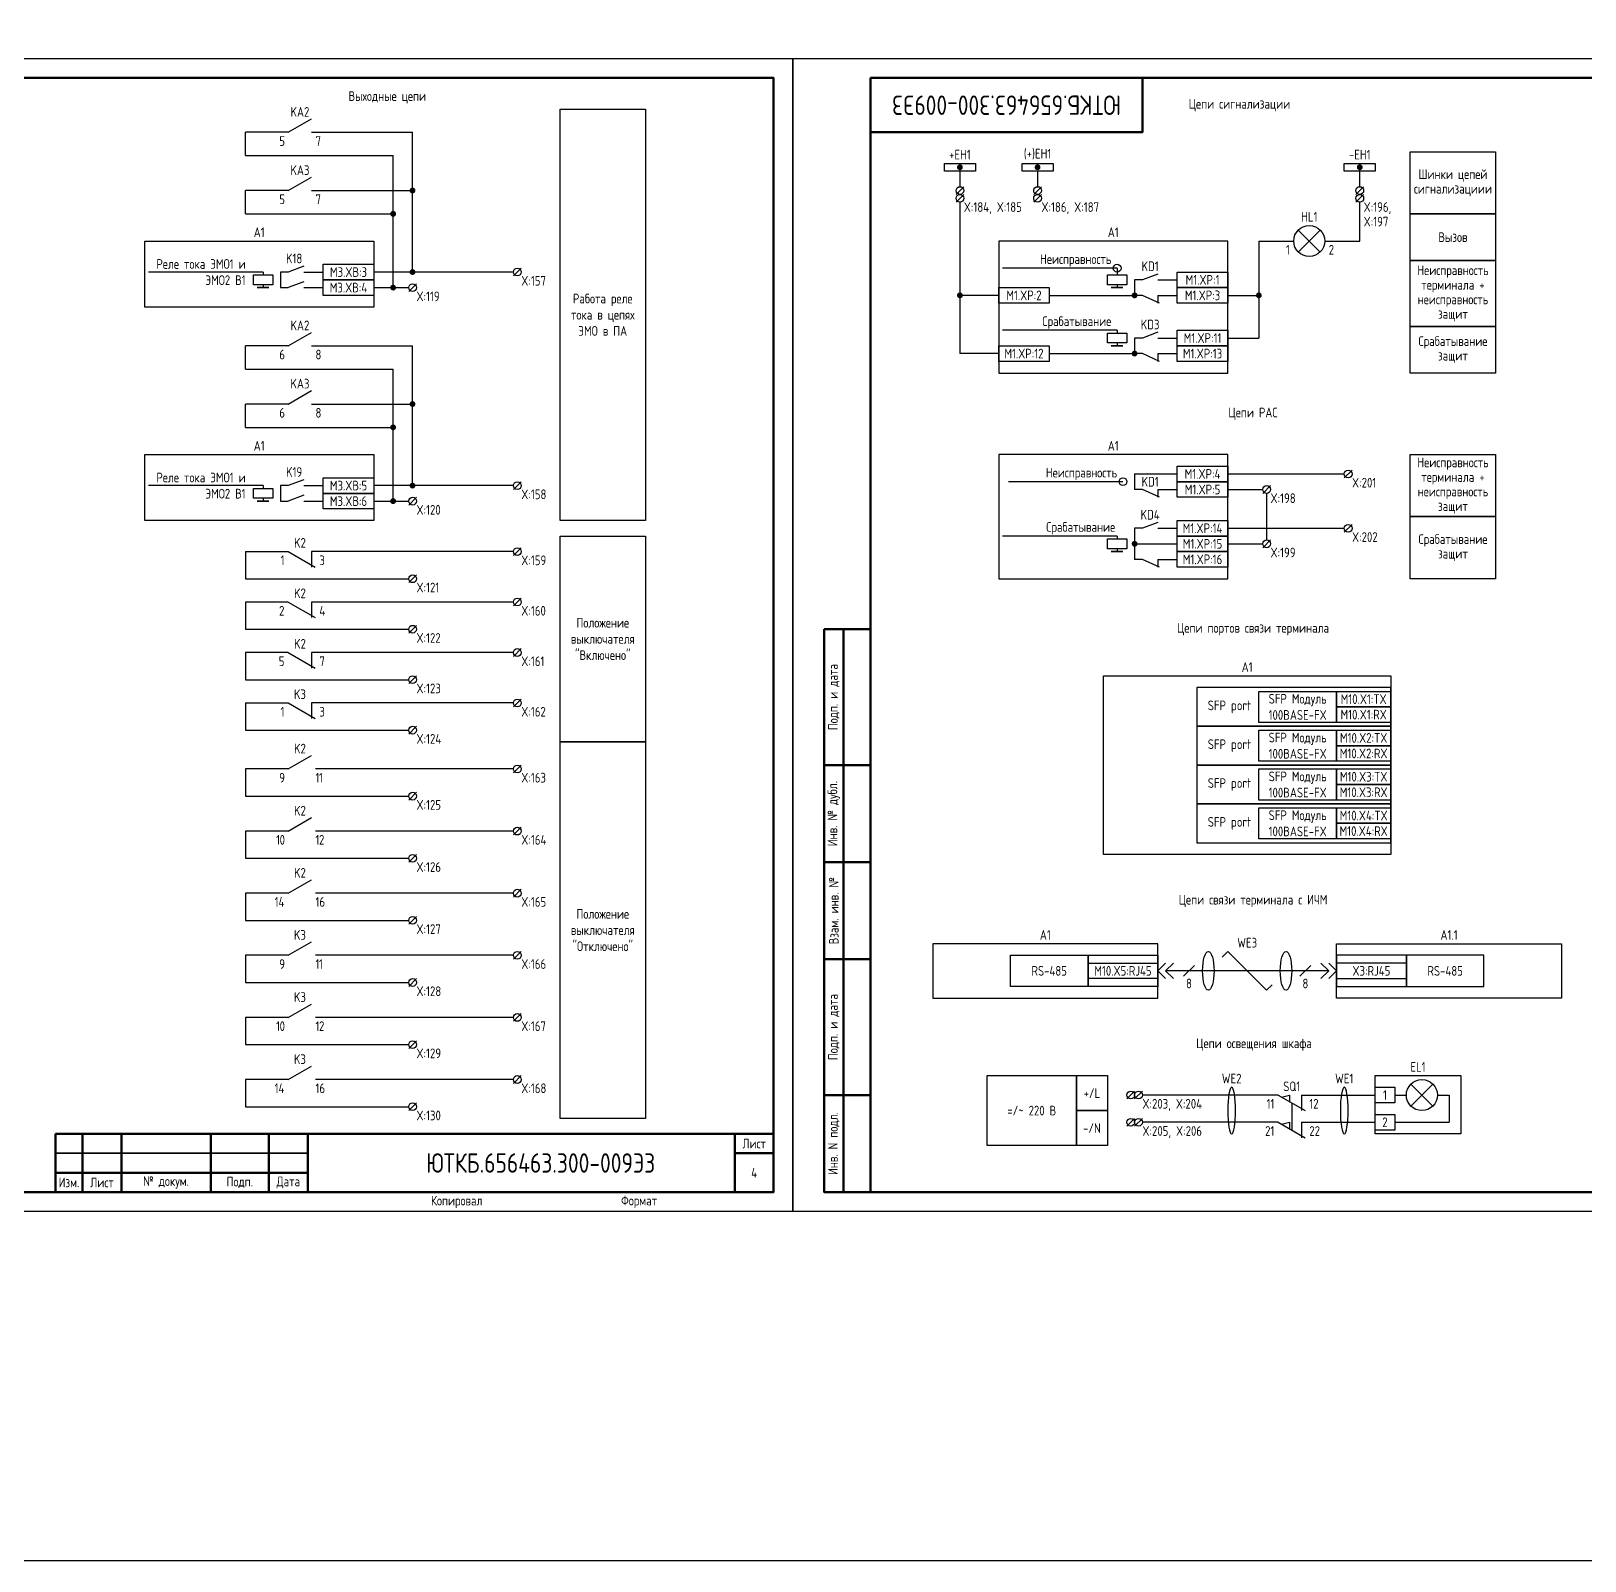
# Model space of a CAD drawing. Header units: millimetres. Extents: x -936 to 3453, y -90 to 618.
# Drawn here: x 1483.7 to 1884, y -90 to 304.1 of the extents above; entities that cross this region are included whole.
import ezdxf

# ---------------------------------------------------------------- set-up
doc = ezdxf.new("R2010")
doc.units = ezdxf.units.MM
doc.styles.add('Gost_type_A', font='GOST_0.TTF')

# ---------------------------------------------------------------- blocks, each defined once
blk = doc.blocks.new('Формат_А3')
blk.add_lwpolyline([(-420, 297), (0, 297), (0, 0), (-420, 0)], close=True)
at = {"lineweight": 50}
blk.add_lwpolyline([(-400, 292), (-5, 292), (-5, 5), (-400, 5)], close=True, dxfattribs=at)
blk = doc.blocks.new('Штамп малый нижний')
at = {"lineweight": 50}
for points in [[(-185, 15), (-178, 15), (-178, 5), (-185, 5)], [(-178, 15), (-168, 15), (-168, 5), (-178, 5)], [(-168, 15), (-145, 15), (-145, 5), (-168, 5)], [(-145, 15), (-130, 15), (-130, 5), (-145, 5)], [(-130, 15), (-120, 15), (-120, 5), (-130, 5)], [(-120, 15), (-10, 15), (-10, 0), (-120, 0)], [(-10, 15), (0, 15), (0, 10), (-10, 10)], [(-10, 10), (0, 10), (0, 0), (-10, 0)], [(-185, 5), (-178, 5), (-178, 0), (-185, 0)], [(-178, 5), (-168, 5), (-168, 0), (-178, 0)], [(-168, 5), (-145, 5), (-145, 0), (-168, 0)], [(-145, 5), (-130, 5), (-130, 0), (-145, 0)], [(-130, 5), (-120, 5), (-120, 0), (-130, 0)]]:
    blk.add_lwpolyline(points, close=True, dxfattribs=at)
for points in [[(-185, 15), (-178, 15), (-178, 10), (-185, 10)], [(-178, 15), (-168, 15), (-168, 10), (-178, 10)], [(-168, 15), (-145, 15), (-145, 10), (-168, 10)], [(-145, 15), (-130, 15), (-130, 10), (-145, 10)], [(-130, 15), (-120, 15), (-120, 10), (-130, 10)], [(-185, 10), (-178, 10), (-178, 5), (-185, 5)], [(-178, 10), (-168, 10), (-168, 5), (-178, 5)], [(-168, 10), (-145, 10), (-145, 5), (-168, 5)], [(-145, 10), (-130, 10), (-130, 5), (-145, 5)], [(-130, 10), (-120, 10), (-120, 5), (-130, 5)]]:
    blk.add_lwpolyline(points, close=True)
at = {"char_height": 2.5, "style": 'Gost_type_A'}
for s, insert, width, attachment_point in [('Лист', (-5, 12.5), 10, 5), ('№ докум.', (-156.5, 2.5), 23, 5), ('Дата', (-125, 2.5), 10, 5), ('Изм.', (-181.5, 2.5), 7, 5), ('Лист', (-173, 2.5), 10, 5), ('Подп.', (-137.5, 2.5), 15, 5), ('Копировал', (-75, -2.53), 13.1202, 6), ('Формат', (-30, -2.53), 13.1202, 6)]:
    blk.add_mtext(s, dxfattribs=dict(at, insert=insert, width=width, attachment_point=attachment_point))
blk = doc.blocks.new('Штамп угловой верхний')
at = {"lineweight": 50}
blk.add_lwpolyline([(0, 0), (70, 0), (70, -14), (0, -14)], close=True, dxfattribs=at)
blk = doc.blocks.new('Штамп левый нижний')
at = {"lineweight": 50}
for points in [[(-12, 145), (-7, 145), (-7, 110), (-12, 110)], [(-7, 145), (0, 145), (0, 110), (-7, 110)], [(-12, 110), (-7, 110), (-7, 85), (-12, 85)], [(-7, 110), (0, 110), (0, 85), (-7, 85)], [(-12, 85), (-7, 85), (-7, 60), (-12, 60)], [(-7, 85), (0, 85), (0, 60), (-7, 60)], [(-12, 60), (-7, 60), (-7, 25), (-12, 25)], [(-7, 60), (0, 60), (0, 25), (-7, 25)], [(-12, 25), (-7, 25), (-7, 0), (-12, 0)], [(-7, 25), (0, 25), (0, 0), (-7, 0)]]:
    blk.add_lwpolyline(points, close=True, dxfattribs=at)
at = {"char_height": 2.5, "attachment_point": 5, "rotation": 90, "style": 'Gost_type_A'}
for s, insert, width in [('Подп. и дата', (-9.5, 127.5), 35), ('Инв. № дубл.', (-9.5, 97.5), 25), ('Взам. инв. №', (-9.5, 72.5), 25), ('Подп. и дата', (-9.5, 42.5), 35), ('Инв. N подл.', (-9.5, 12.5), 25)]:
    blk.add_mtext(s, dxfattribs=dict(at, insert=insert, width=width))
blk = doc.blocks.new('POINT')
at = {"const_width": 0.75}
blk.add_lwpolyline([(-0.375, 0, 1), (0.375, 0, 1)], format="xyb", close=True, dxfattribs=at)
blk = doc.blocks.new('Шинка')
blk.add_lwpolyline([(-4, 1), (4, 1), (4, -1), (-4, -1)], close=True)
blk.add_blockref('POINT', (0, 0))

msp = doc.modelspace()

# ---------------------------------------------------------------- linework, layer by layer
for p, q in [((1550, 278), (1556, 281.46)), ((1550, 278), (1539, 278)), ((1539, 272), (1539, 278)), ((1556, 278), (1582, 278)), ((1581.99, 242), (1582, 278)), ((1539, 272), (1577, 272)), ((1577, 238), (1577, 272)), ((1723, 269), (1723, 264)), ((1826, 264), (1826, 269)), ((1550, 263), (1556, 266.46)), ((1743, 268), (1743, 264)), ((1550, 263), (1539, 263)), ((1539, 257), (1539, 263)), ((1556, 263), (1582, 263)), ((1724, 264), (1722, 262)), ((1724, 262), (1722, 260)), ((1744, 264), (1742, 262)), ((1744, 262), (1742, 260)), ((1827, 264), (1825, 262)), ((1827, 262), (1825, 260)), ((1826, 261.99), (1826, 262)), ((1826, 261.99), (1826, 262)), ((1539, 257), (1577, 257)), ((1723, 260), (1723, 221)), ((1826, 250), (1826, 260)), ((1810.17, 252.83), (1815.83, 247.17)), ((1815.83, 252.83), (1810.17, 247.17)), ((1800, 250), (1809, 250)), ((1800, 250), (1800, 225)), ((1817, 250), (1826, 250)), ((1543.5, 242), (1514, 242)), ((1543.5, 242), (1543.5, 241.25)), ((1608, 242), (1572, 242)), ((1610.01, 243), (1608.01, 241)), ((1763.5, 243), (1734, 243)), ((1763.5, 243), (1763.5, 241.25)), ((1543.5, 238.75), (1543.5, 238)), ((1572, 238), (1581, 238)), ((1583.01, 239), (1581.01, 237)), ((1763.5, 238.75), (1763.5, 238)), ((1733, 236), (1723, 236)), ((1774, 236), (1774, 234)), ((1792, 236), (1800, 236)), ((1550, 223), (1556, 226.46)), ((1763.5, 227), (1734, 227)), ((1763.5, 227), (1763.5, 226.25)), ((1792, 225), (1800, 225)), ((1550, 223), (1539, 223)), ((1539, 217), (1539, 223)), ((1556, 223), (1582, 223)), ((1581.99, 187), (1582, 223)), ((1733, 221), (1723, 221)), ((1763.5, 223.75), (1763.5, 223)), ((1774, 221), (1774, 219)), ((1539, 217), (1577, 217)), ((1577, 183), (1577, 217)), ((1550, 208), (1556, 211.46)), ((1550, 208), (1539, 208)), ((1539, 202), (1539, 208)), ((1556, 208), (1582, 208)), ((1539, 202), (1577, 202)), ((1768, 190), (1768, 186)), ((1792, 190), (1822, 190)), ((1824.01, 191), (1822.01, 189)), ((1543.5, 187), (1514, 187)), ((1543.5, 187), (1543.5, 186.25)), ((1608, 187), (1572, 187)), ((1610.01, 188), (1608.01, 186)), ((1765, 188), (1735.5, 188)), ((1774, 186), (1774, 184)), ((1792, 186), (1801, 186)), ((1803, 187), (1801, 185)), ((1802, 185), (1802, 173)), ((1543.5, 183.75), (1543.5, 183)), ((1572, 183), (1581, 183)), ((1583.01, 184), (1581.01, 182)), ((1824.01, 177), (1822.01, 175)), ((1763.5, 174), (1734, 174)), ((1763.5, 174), (1763.5, 173.25)), ((1792, 176), (1822, 176)), ((1803, 173), (1801, 171)), ((1539, 170), (1550, 170)), ((1550, 170), (1556.92, 166)), ((1556, 170), (1556, 166)), ((1608, 170), (1556, 170)), ((1610.01, 171), (1608.01, 169)), ((1763.5, 170.75), (1763.5, 170)), ((1792, 172), (1801, 172)), ((1774, 168), (1774, 166)), ((1539, 163), (1581, 163)), ((1583.01, 164), (1581.01, 162)), ((1550, 157), (1539, 157)), ((1550, 157), (1556.92, 153)), ((1556, 157), (1556, 153)), ((1608, 157), (1556, 157)), ((1610.01, 158), (1608.01, 156)), ((1539, 150), (1581, 150)), ((1583.01, 151), (1581.01, 149)), ((1610.01, 145), (1608.01, 143)), ((1550, 144), (1539, 144)), ((1550, 144), (1556.92, 140)), ((1556, 144), (1556, 140)), ((1608, 144), (1556, 144)), ((1539, 137), (1581, 137)), ((1583.01, 138), (1581.01, 136)), ((1539, 131), (1550, 131)), ((1550, 131), (1556.92, 127)), ((1556, 131), (1556, 127)), ((1608, 131), (1556, 131)), ((1610.01, 132), (1608.01, 130)), ((1583.01, 125), (1581.01, 123)), ((1539, 124), (1581, 124)), ((1550, 114), (1556, 117.46)), ((1550, 114), (1539, 114)), ((1539, 114), (1539, 107)), ((1608, 114), (1557, 114)), ((1610.01, 115), (1608.01, 113)), ((1539, 107), (1581, 107)), ((1583.01, 108), (1581.01, 106)), ((1550, 98), (1556, 101.46)), ((1550, 98), (1539, 98)), ((1539, 98), (1539, 91)), ((1608, 98), (1557, 98)), ((1610.01, 99), (1608.01, 97)), ((1539, 91), (1581, 91)), ((1583.01, 92), (1581.01, 90)), ((1550, 82), (1556, 85.46)), ((1550, 82), (1539, 82)), ((1539, 82), (1539, 75)), ((1608, 82), (1557, 82)), ((1610.01, 83), (1608.01, 81)), ((1539, 75), (1581, 75)), ((1583.01, 76), (1581.01, 74)), ((1550, 66), (1556, 69.46)), ((1550, 66), (1539, 66)), ((1539, 66), (1539, 59)), ((1608, 66), (1557, 66)), ((1610.01, 67), (1608.01, 65)), ((1790.53, 65.53), (1792, 67)), ((1792, 67), (1802, 57)), ((1774, 62), (1776, 64)), ((1774, 62), (1776, 64)), ((1774, 62), (1776, 60)), ((1774, 62), (1776, 60)), ((1776, 62), (1778, 64)), ((1776, 62), (1778, 64)), ((1818, 62), (1776, 62)), ((1776, 62), (1778, 60)), ((1776, 62), (1778, 60)), ((1783.41, 63.41), (1780.59, 60.59)), ((1813.41, 63.41), (1810.59, 60.59)), ((1818, 62), (1816, 64)), ((1818, 62), (1816, 64)), ((1818, 62), (1816, 60)), ((1818, 62), (1816, 60)), ((1820, 62), (1818, 64)), ((1820, 62), (1818, 64)), ((1820, 62), (1818, 60)), ((1820, 62), (1818, 60)), ((1539, 59), (1581, 59)), ((1583.01, 60), (1581.01, 58)), ((1802, 57), (1803.41, 58.41)), ((1550, 50), (1556, 53.46)), ((1550, 50), (1539, 50)), ((1539, 50), (1539, 43)), ((1608, 50), (1557, 50)), ((1610.01, 51), (1608.01, 49)), ((1539, 43), (1581, 43)), ((1583.01, 44), (1581.01, 42)), ((1550, 34), (1556, 37.46)), ((1550, 34), (1539, 34)), ((1539, 34), (1539, 27)), ((1608, 34), (1557, 34)), ((1610.01, 35), (1608.01, 33)), ((1839.17, 32.83), (1844.83, 27.17)), ((1844.83, 32.83), (1839.17, 27.17)), ((1768.01, 31), (1766.01, 29)), ((1770.01, 31), (1768.01, 29)), ((1805, 30), (1770.01, 30)), ((1805, 30), (1811.92, 26)), ((1805.87, 29.5), (1807.87, 30)), ((1807.87, 30), (1807.87, 28.34)), ((1811, 30), (1811, 26)), ((1811, 30), (1830, 30)), ((1835, 30), (1838, 30)), ((1846, 30), (1849, 30)), ((1849, 30), (1849, 23)), ((1539, 27), (1581, 27)), ((1583.01, 28), (1581.01, 26)), ((1768.01, 24), (1766.01, 22)), ((1770.01, 24), (1768.01, 22)), ((1805, 23), (1770.01, 23)), ((1805, 23), (1811.92, 19)), ((1805.87, 22.5), (1807.87, 23)), ((1807.87, 23), (1807.87, 21.34)), ((1811, 23), (1811, 19)), ((1811, 23), (1830, 23)), ((1835, 23), (1849, 23))]:
    msp.add_line(p, q)
at = {"ltscale": 1.08}
for p, q in [((1550, 242), (1548, 242)), ((1548, 242), (1548, 238)), ((1554, 242), (1559, 242)), ((1548, 238), (1550, 238)), ((1554, 238), (1559, 238)), ((1770, 240), (1768, 240)), ((1768, 240), (1768, 236)), ((1774, 240), (1779, 240)), ((1746, 236), (1768, 236)), ((1770, 236), (1768, 236)), ((1774, 236), (1779, 236)), ((1770, 225), (1768, 225)), ((1768, 225), (1768, 221)), ((1774, 225), (1779, 225)), ((1746, 221), (1768, 221)), ((1770, 221), (1768, 221)), ((1774, 221), (1779, 221)), ((1768, 190), (1779, 190)), ((1550, 187), (1548, 187)), ((1548, 187), (1548, 183)), ((1554, 187), (1559, 187)), ((1770, 186), (1768, 186)), ((1774, 186), (1779, 186)), ((1548, 183), (1550, 183)), ((1554, 183), (1559, 183)), ((1770, 176), (1768, 176)), ((1768, 176), (1768, 168)), ((1774, 176), (1779, 176)), ((1768, 172), (1779, 172)), ((1770, 168), (1768, 168)), ((1774, 168), (1779, 168))]:
    msp.add_line(p, q, dxfattribs=at)
at = {"ltscale": 4.32}
for p, q in [((1554, 243.5), (1550, 242)), ((1774, 241.5), (1770, 240)), ((1554, 239.5), (1550, 238)), ((1774.39, 234), (1770, 236)), ((1774, 226.5), (1770, 225)), ((1774.39, 219), (1770, 221)), ((1554, 188.5), (1550, 187)), ((1554, 184.5), (1550, 183)), ((1774.39, 184), (1770, 186)), ((1774, 177.5), (1770, 176)), ((1774.39, 166), (1770, 168))]:
    msp.add_line(p, q, dxfattribs=at)
at = {"color": 0}
for p, q in [((1539, 170), (1539, 163)), ((1539, 157), (1539, 150)), ((1539, 144), (1539, 137)), ((1539, 131), (1539, 124))]:
    msp.add_line(p, q, dxfattribs=at)
at = {"ltscale": 0.5}
msp.add_line((1808.46, 28), (1808.46, 21), dxfattribs=at)
for points in [[(-936, 618), (3453, 618), (3453, -90), (-936, -90)], [(1620, 284), (1642, 284), (1642, 178), (1620, 178)], [(1861, 257), (1839, 257), (1839, 273), (1861, 273)], [(1861, 245), (1839, 245), (1839, 257), (1861, 257)], [(1513, 250), (1572, 250), (1572, 233), (1513, 233)], [(1733, 216), (1792, 216), (1792, 250), (1733, 250)], [(1861, 228), (1839, 228), (1839, 245), (1861, 245)], [(1546, 241.25), (1546, 238.75), (1541, 238.75), (1541, 241.25)], [(1559, 244), (1572, 244), (1572, 240), (1559, 240)], [(1766, 241.25), (1766, 238.75), (1761, 238.75), (1761, 241.25)], [(1779, 242), (1792, 242), (1792, 238), (1779, 238)], [(1545, 238), (1542, 238)], [(1559, 240), (1572, 240), (1572, 236), (1559, 236)], [(1733, 238), (1746, 238), (1746, 234), (1733, 234)], [(1765, 238), (1762, 238)], [(1779, 238), (1792, 238), (1792, 234), (1779, 234)], [(1766, 226.25), (1766, 223.75), (1761, 223.75), (1761, 226.25)], [(1779, 227), (1792, 227), (1792, 223), (1779, 223)], [(1861, 216), (1839, 216), (1839, 228), (1861, 228)], [(1733, 223), (1746, 223), (1746, 219), (1733, 219)], [(1765, 223), (1762, 223)], [(1779, 223), (1792, 223), (1792, 219), (1779, 219)], [(1513, 195), (1572, 195), (1572, 178), (1513, 178)], [(1733, 163), (1792, 163), (1792, 195), (1733, 195)], [(1861, 179), (1839, 179), (1839, 195), (1861, 195)], [(1559, 189), (1572, 189), (1572, 185), (1559, 185)], [(1779, 192), (1792, 192), (1792, 188), (1779, 188)], [(1546, 186.25), (1546, 183.75), (1541, 183.75), (1541, 186.25)], [(1559, 185), (1572, 185), (1572, 181), (1559, 181)], [(1779, 188), (1792, 188), (1792, 184), (1779, 184)], [(1545, 183), (1542, 183)], [(1779, 178), (1792, 178), (1792, 174), (1779, 174)], [(1861, 163), (1839, 163), (1839, 179), (1861, 179)], [(1620, 174), (1642, 174), (1642, 121), (1620, 121)], [(1766, 173.25), (1766, 170.75), (1761, 170.75), (1761, 173.25)], [(1779, 174), (1792, 174), (1792, 170), (1779, 170)], [(1765, 170), (1762, 170)], [(1779, 170), (1792, 170), (1792, 166), (1779, 166)], [(1760, 138), (1834, 138), (1834, 92), (1760, 92)], [(1784, 125), (1834, 125), (1834, 135), (1784, 135)], [(1800, 134), (1820, 134), (1820, 126), (1800, 126)], [(1820, 134), (1834, 134), (1834, 130), (1820, 130)], [(1820, 130), (1834, 130), (1834, 126), (1820, 126)], [(1784, 115), (1834, 115), (1834, 125), (1784, 125)], [(1620, 121), (1642, 121), (1642, 24), (1620, 24)], [(1800, 124), (1820, 124), (1820, 116), (1800, 116)], [(1820, 124), (1834, 124), (1834, 120), (1820, 120)], [(1820, 120), (1834, 120), (1834, 116), (1820, 116)], [(1784, 105), (1834, 105), (1834, 115), (1784, 115)], [(1800, 114), (1820, 114), (1820, 106), (1800, 106)], [(1820, 114), (1834, 114), (1834, 110), (1820, 110)], [(1820, 110), (1834, 110), (1834, 106), (1820, 106)], [(1784, 95), (1834, 95), (1834, 105), (1784, 105)], [(1800, 104), (1820, 104), (1820, 96), (1800, 96)], [(1820, 104), (1834, 104), (1834, 100), (1820, 100)], [(1820, 100), (1834, 100), (1834, 96), (1820, 96)], [(1716, 55), (1774, 55), (1774, 69), (1716, 69)], [(1878, 55), (1820, 55), (1820, 69), (1878, 69)], [(1736, 66), (1756, 66), (1756, 58), (1736, 58)], [(1756, 66), (1774, 66), (1774, 58), (1756, 58)], [(1838, 66), (1820, 66), (1820, 58), (1838, 58)], [(1858, 66), (1838, 66), (1838, 58), (1858, 58)], [(1756, 64), (1774, 64), (1774, 60), (1756, 60)], [(1838, 64), (1820, 64), (1820, 60), (1838, 60)], [(1753, 17), (1730, 17), (1730, 35), (1753, 35)], [(1761, 26), (1753, 26), (1753, 35), (1761, 35)], [(1830, 35), (1852, 35), (1852, 20), (1830, 20)], [(1830, 32), (1835, 32), (1835, 28), (1830, 28)], [(1761, 17), (1753, 17), (1753, 26), (1761, 26)], [(1830, 25), (1835, 25), (1835, 21), (1830, 21)]]:
    msp.add_lwpolyline(points, close=True)
for centre, radius in [((1723, 263), 1), ((1723, 261), 1), ((1743, 263), 1), ((1743, 261), 1), ((1826, 263), 1), ((1826, 261), 1), ((1813, 250), 4), ((1609.01, 242), 1), ((1763.5, 243), 1), ((1582.01, 238), 1), ((1765, 188), 1), ((1823.01, 190), 1), ((1609.01, 187), 1), ((1802, 186), 1), ((1582.01, 183), 1), ((1823.01, 176), 1), ((1802, 172), 1), ((1609.01, 170), 1), ((1582.01, 163), 1), ((1609.01, 157), 1), ((1582.01, 150), 1), ((1609.01, 144), 1), ((1582.01, 137), 1), ((1609.01, 131), 1), ((1582.01, 124), 1), ((1609.01, 114), 1), ((1582.01, 107), 1), ((1609.01, 98), 1), ((1582.01, 91), 1), ((1609.01, 82), 1), ((1582.01, 75), 1), ((1609.01, 66), 1), ((1582.01, 59), 1), ((1609.01, 50), 1), ((1582.01, 43), 1), ((1609.01, 34), 1), ((1842, 30), 4), ((1767.01, 30), 1), ((1769.01, 30), 1), ((1582.01, 27), 1), ((1767.01, 23), 1), ((1769.01, 23), 1)]:
    msp.add_circle(centre, radius)
for centre in [(1787, 62), (1807, 62)]:
    msp.add_ellipse(centre, major_axis=(0, -5), ratio=0.293778)
at = {"extrusion": (0, 0, -1)}
for centre in [(1793, 26), (1822, 26)]:
    msp.add_ellipse(centre, major_axis=(0, -6), ratio=0.166667, dxfattribs=at)

# ---------------------------------------------------------------- block references
for name, p in [('Формат_А3', (1680, 0)), ('Формат_А3', (2100, 0)), ('Штамп угловой верхний', (1700, 292)), ('Шинка', (1723, 269)), ('Шинка', (1743, 269)), ('Шинка', (1826, 269)), ('POINT', (1581.99, 263)), ('POINT', (1577, 257)), ('POINT', (1581.99, 242)), ('POINT', (1577, 238)), ('POINT', (1723, 236)), ('POINT', (1768, 236)), ('POINT', (1800, 236)), ('POINT', (1768, 221)), ('POINT', (1581.99, 208)), ('POINT', (1577, 202)), ('POINT', (1581.99, 187)), ('POINT', (1577, 183)), ('POINT', (1768, 172)), ('Штамп левый нижний', (1700, 5)), ('Штамп малый нижний', (1675, 5))]:
    msp.add_blockref(name, p)

# ---------------------------------------------------------------- texts
at = {"char_height": 2.5, "style": 'Gost_type_A'}
for s, insert, width, attachment_point, line_spacing_factor in [('Выходные цепи', (1575.5, 287), 196, 5, 0.9), ('Цепи сигнализации', (1795, 285), 188, 5, 0.9), ('Шинки цепей сигнализациии', (1850, 265), 21.9988, 5, 0.9), ('X:184, X:185', (1724, 260), 16, 1, 0.9), ('X:186, X:187', (1744, 260), 16, 1, 0.9), ('X:196,\\PX:197', (1827, 260), 16, 1, 0.9), ('A1', (1542.5, 251), 59, 8, 0.9), ('A1', (1762.5, 251), 59, 8, 0.9), ('Вызов', (1850, 251), 21.9988, 5, 0.9), ('Неисправность', (1762, 245), 37, 6, 0.8), ('X:157', (1610.01, 241), 8, 1, 0.9), ('Неисправность терминала + неисправность защит', (1850, 236.5), 21.9988, 5, 0.9), ('X:119', (1583.01, 237), 8, 1, 0.9), ('Срабатывание защит', (1850, 222), 21.9988, 5, 0.9), ('Цепи РАС', (1798.5, 205.5), 197, 5, 0.9), ('A1', (1542.5, 196), 59, 8, 0.9), ('A1', (1762.5, 196), 59, 8, 0.9), ('Неисправность терминала + неисправность защит', (1850, 187), 21.9988, 5, 0.9), ('Неисправность', (1763.5, 190), 37, 6, 0.8), ('X:201', (1824.01, 189), 8, 1, 0.9), ('X:158', (1610.01, 186), 8, 1, 0.9), ('X:198', (1803.01, 185), 8, 1, 0.9), ('X:120', (1583.01, 182), 8, 1, 0.9), ('X:202', (1824.01, 175), 8, 1, 0.9), ('Срабатывание защит', (1850, 171), 21.9988, 5, 0.9), ('X:159', (1610.01, 169), 8, 1, 0.9), ('X:199', (1803.01, 171), 8, 1, 0.9), ('X:121', (1583.01, 162), 8, 1, 0.9), ('X:160', (1610.01, 156), 8, 1, 0.9), ('X:122', (1583.01, 149), 8, 1, 0.9), ('Цепи портов связи терминала', (1798.5, 150), 197, 5, 0.9), ('X:161', (1610.01, 143), 8, 1, 0.9), ('A1', (1797, 139), 74.0002, 8, 0.9), ('X:123', (1583.01, 136), 8, 1, 0.9), ('X:162', (1610.01, 130), 8, 1, 0.9), ('X:124', (1583.01, 123), 8, 1, 0.9), ('X:163', (1610.01, 113), 8, 1, 0.9), ('X:125', (1583.01, 106), 8, 1, 0.9), ('X:164', (1610.01, 97), 8, 1, 0.9), ('X:126', (1583.01, 90), 8, 1, 0.9), ('X:165', (1610.01, 81), 8, 1, 0.9), ('Цепи связи терминала с ИЧМ', (1798.5, 80), 197, 5, 0.9), ('X:127', (1583.01, 74), 8, 1, 0.9), ('A1', (1745, 70), 58.0002, 8, 0.9), ('A1.1', (1849, 70), 58.0002, 8, 0.9), ('X:166', (1610.01, 65), 8, 1, 0.9), ('X:128', (1583.01, 58), 8, 1, 0.9), ('X:167', (1610.01, 49), 8, 1, 0.9), ('Цепи освещения шкафа', (1798.75, 43), 197.5, 5, 0.9), ('X:129', (1583.01, 42), 8, 1, 0.9), ('EL1', (1841, 36), 21.9942, 8, 0.9), ('X:168', (1610.01, 33), 8, 1, 0.9), ('+/L', (1757, 30.5), 8, 5, 0.9), ('X:203, X:204', (1770.01, 29), 17.9949, 1, 0.9), ('X:130', (1583.01, 26), 8, 1, 0.9), ('=/~ 220 В', (1741.5, 26), 23, 5, 0.9), ('-/N', (1757, 21.5), 8, 5, 0.9), ('X:205, X:206', (1770.01, 22), 17.9949, 1, 0.9)]:
    msp.add_mtext(s, dxfattribs=dict(at, insert=insert, width=width, attachment_point=attachment_point, line_spacing_factor=line_spacing_factor))
at = {"style": 'Gost_type_A'}
for s, insert, char_height, width, attachment_point in [('KA2', (1553, 282), 2.5, 18, 8), ('{\\T0.9;5}', (1549, 277), 2.5, 5, 3), ('{\\T0.9;7}', (1557, 277), 2.5, 5, 1), ('+EH1', (1723, 271), 2.5, 10, 8), ('(+)EH1', (1743, 271), 2.5, 10, 8), ('-EH1', (1826, 271), 2.5, 10, 8), ('KA3', (1553, 267), 2.5, 18, 8), ('{\\T0.9;5}', (1549, 262), 2.5, 5, 3), ('{\\T0.9;7}', (1557, 262), 2.5, 5, 1), ('HL1', (1813, 255), 2.5, 14, 8), ('1', (1808, 249), 2.5, 6, 3), ('2', (1818, 249), 2.5, 6, 1), ('Реле тока ЭМО1 и ЭМО2 В1', (1539, 242), 2.5, 23.4787, 6), ('K18', (1551.5, 245.5), 2.5, 5, 5), ('KD1', (1772, 243.5), 2.5, 8, 5), ('M3.XВ:3', (1565.5, 242), 2.5, 13, 5), ('M1.XP:1', (1785.5, 240), 2.5, 13, 5), ('M3.XВ:4', (1565.5, 238), 2.5, 13, 5), ('Работа реле тока в цепях ЭМО в ПА', (1631, 231), 2.5, 21.9988, 5), ('M1.XP:2', (1739.5, 236), 2.5, 13, 5), ('M1.XP:3', (1785.5, 236), 2.5, 13, 5), ('KA2', (1553, 227), 2.5, 18, 8), ('KD3', (1772, 228.5), 2.5, 8, 5), ('M1.XP:11', (1785.5, 225), 2.5, 13, 5), ('{\\T0.9;6}', (1549, 222), 2.5, 5, 3), ('{\\T0.9;8}', (1557, 222), 2.5, 5, 1), ('M1.XP:12', (1739.5, 221), 2.5, 13, 5), ('M1.XP:13', (1785.5, 221), 2.5, 13, 5), ('KA3', (1553, 212), 2.5, 18, 8), ('{\\T0.9;6}', (1549, 207), 2.5, 5, 3), ('{\\T0.9;8}', (1557, 207), 2.5, 5, 1), ('Реле тока ЭМО1 и ЭМО2 В1', (1539, 187), 2.5, 23.4787, 6), ('K19', (1551.5, 190.5), 2.5, 5, 5), ('M3.XВ:5', (1565.5, 187), 2.5, 13, 5), ('KD1', (1772, 188), 2.5, 8, 5), ('M1.XP:4', (1785.5, 190), 2.5, 13, 5), ('M3.XВ:6', (1565.5, 183), 2.5, 13, 5), ('M1.XP:5', (1785.5, 186), 2.5, 13, 5), ('KD4', (1772, 179.5), 2.5, 8, 5), ('M1.XP:14', (1785.5, 176), 2.5, 13, 5), ('K2', (1553, 171), 2.5, 10, 8), ('M1.XP:15', (1785.5, 172), 2.5, 13, 5), ('1', (1549, 169), 2.5, 6, 3), ('3', (1558, 169), 2.5, 6, 1), ('M1.XP:16', (1785.5, 168), 2.5, 13, 5), ('K2', (1553, 158), 2.5, 10, 8), ('2', (1549, 156), 2.5, 6, 3), ('4', (1558, 156), 2.5, 6, 1), ('Положение выключателя "Включено"', (1631, 147.5), 2.5, 21.9988, 5), ('K2', (1553, 145), 2.5, 10, 8), ('5', (1549, 143), 2.5, 6, 3), ('7', (1558, 143), 2.5, 6, 1), ('K3', (1553, 132), 2.5, 10, 8), ('SFP Mодуль 100BASE-FX', (1810, 130), 2.5, 19.9998, 5), ('M10.X1:TX', (1827, 132), 2.5, 14, 5), ('1', (1549, 130), 2.5, 6, 3), ('3', (1558, 130), 2.5, 6, 1), ('SFP port', (1798, 130), 2.5, 20, 6), ('M10.X1:RX', (1827, 128), 2.5, 14, 5), ('K2', (1553, 118), 2.5, 18, 8), ('SFP port', (1798, 120), 2.5, 20, 6), ('SFP Mодуль 100BASE-FX', (1810, 120), 2.5, 19.9998, 5), ('M10.X2:TX', (1827, 122), 2.5, 14, 5), ('M10.X2:RX', (1827, 118), 2.5, 14, 5), ('{\\T0.9;9}', (1549, 113), 2.5, 5, 3), ('{\\T0.9;11}', (1557, 113), 2.5, 5, 1), ('SFP Mодуль 100BASE-FX', (1810, 110), 2.5, 19.9998, 5), ('M10.X3:TX', (1827, 112), 2.5, 14, 5), ('SFP port', (1798, 110), 2.5, 20, 6), ('M10.X3:RX', (1827, 108), 2.5, 14, 5), ('K2', (1553, 102), 2.5, 18, 8), ('SFP port', (1798, 100), 2.5, 20, 6), ('SFP Mодуль 100BASE-FX', (1810, 100), 2.5, 19.9998, 5), ('M10.X4:TX', (1827, 102), 2.5, 14, 5), ('{\\T0.9;10}', (1549, 97), 2.5, 5, 3), ('{\\T0.9;12}', (1557, 97), 2.5, 5, 1), ('M10.X4:RX', (1827, 98), 2.5, 14, 5), ('K2', (1553, 86), 2.5, 10, 8), ('14', (1549, 81), 2.5, 6, 3), ('16', (1557, 81), 2.5, 6, 1), ('Положение выключателя "Отключено"', (1631, 72.5), 2.5, 21.9988, 5), ('K3', (1553, 70), 2.5, 18, 8), ('WE3', (1797, 68), 2.5, 20, 8), ('{\\T0.9;9}', (1549, 65), 2.5, 5, 3), ('{\\T0.9;11}', (1557, 65), 2.5, 5, 1), ('RS-485', (1746, 62), 2.5, 19.9998, 5), ('M10.X5:RJ45', (1765, 62), 2.5, 18.0002, 5), ('X3:RJ45', (1829, 62), 2.5, 18.0002, 5), ('RS-485', (1848, 62), 2.5, 19.9998, 5), ('K3', (1553, 54), 2.5, 18, 8), ('8', (1782, 60), 2.5, 20, 2), ('8', (1812, 60), 2.5, 20, 2), ('{\\T0.9;10}', (1549, 49), 2.5, 5, 3), ('{\\T0.9;12}', (1557, 49), 2.5, 5, 1), ('K3', (1553, 38), 2.5, 10, 8), ('14', (1549, 33), 2.5, 6, 3), ('16', (1557, 33), 2.5, 6, 1), ('WE2', (1793, 33), 2.5, 10, 8), ('SQ1', (1808.46, 31), 2.5, 10, 8), ('WE1', (1822, 33), 2.5, 10, 8), ('11', (1804, 29), 2.5, 6, 3), ('12', (1813, 29), 2.5, 6, 1), ('1', (1832.5, 30), 2.5, 5, 5), ('2', (1832.5, 23), 2.5, 5, 5), ('21', (1804, 22), 2.5, 6, 3), ('22', (1813, 22), 2.5, 6, 1), ('ЮТКБ.656463.300-009Э3', (1615, 12.5), 5, 120, 5), ('4', (1670, 10), 2.5, 10, 5)]:
    msp.add_mtext(s, dxfattribs=dict(at, insert=insert, char_height=char_height, width=width, attachment_point=attachment_point))
at = {"insert": (1735, 285), "char_height": 5, "width": 70, "attachment_point": 5, "rotation": 180, "style": 'Gost_type_A'}
msp.add_mtext('ЮТКБ.656463.300-009Э3', dxfattribs=at)
at = {"color": 6, "char_height": 2.5, "width": 37, "attachment_point": 6, "line_spacing_factor": 0.8, "style": 'Gost_type_A'}
for insert in [(1762, 229), (1763, 176)]:
    msp.add_mtext('Срабатывание', dxfattribs=dict(at, insert=insert))

doc.saveas('drawing.dxf')
